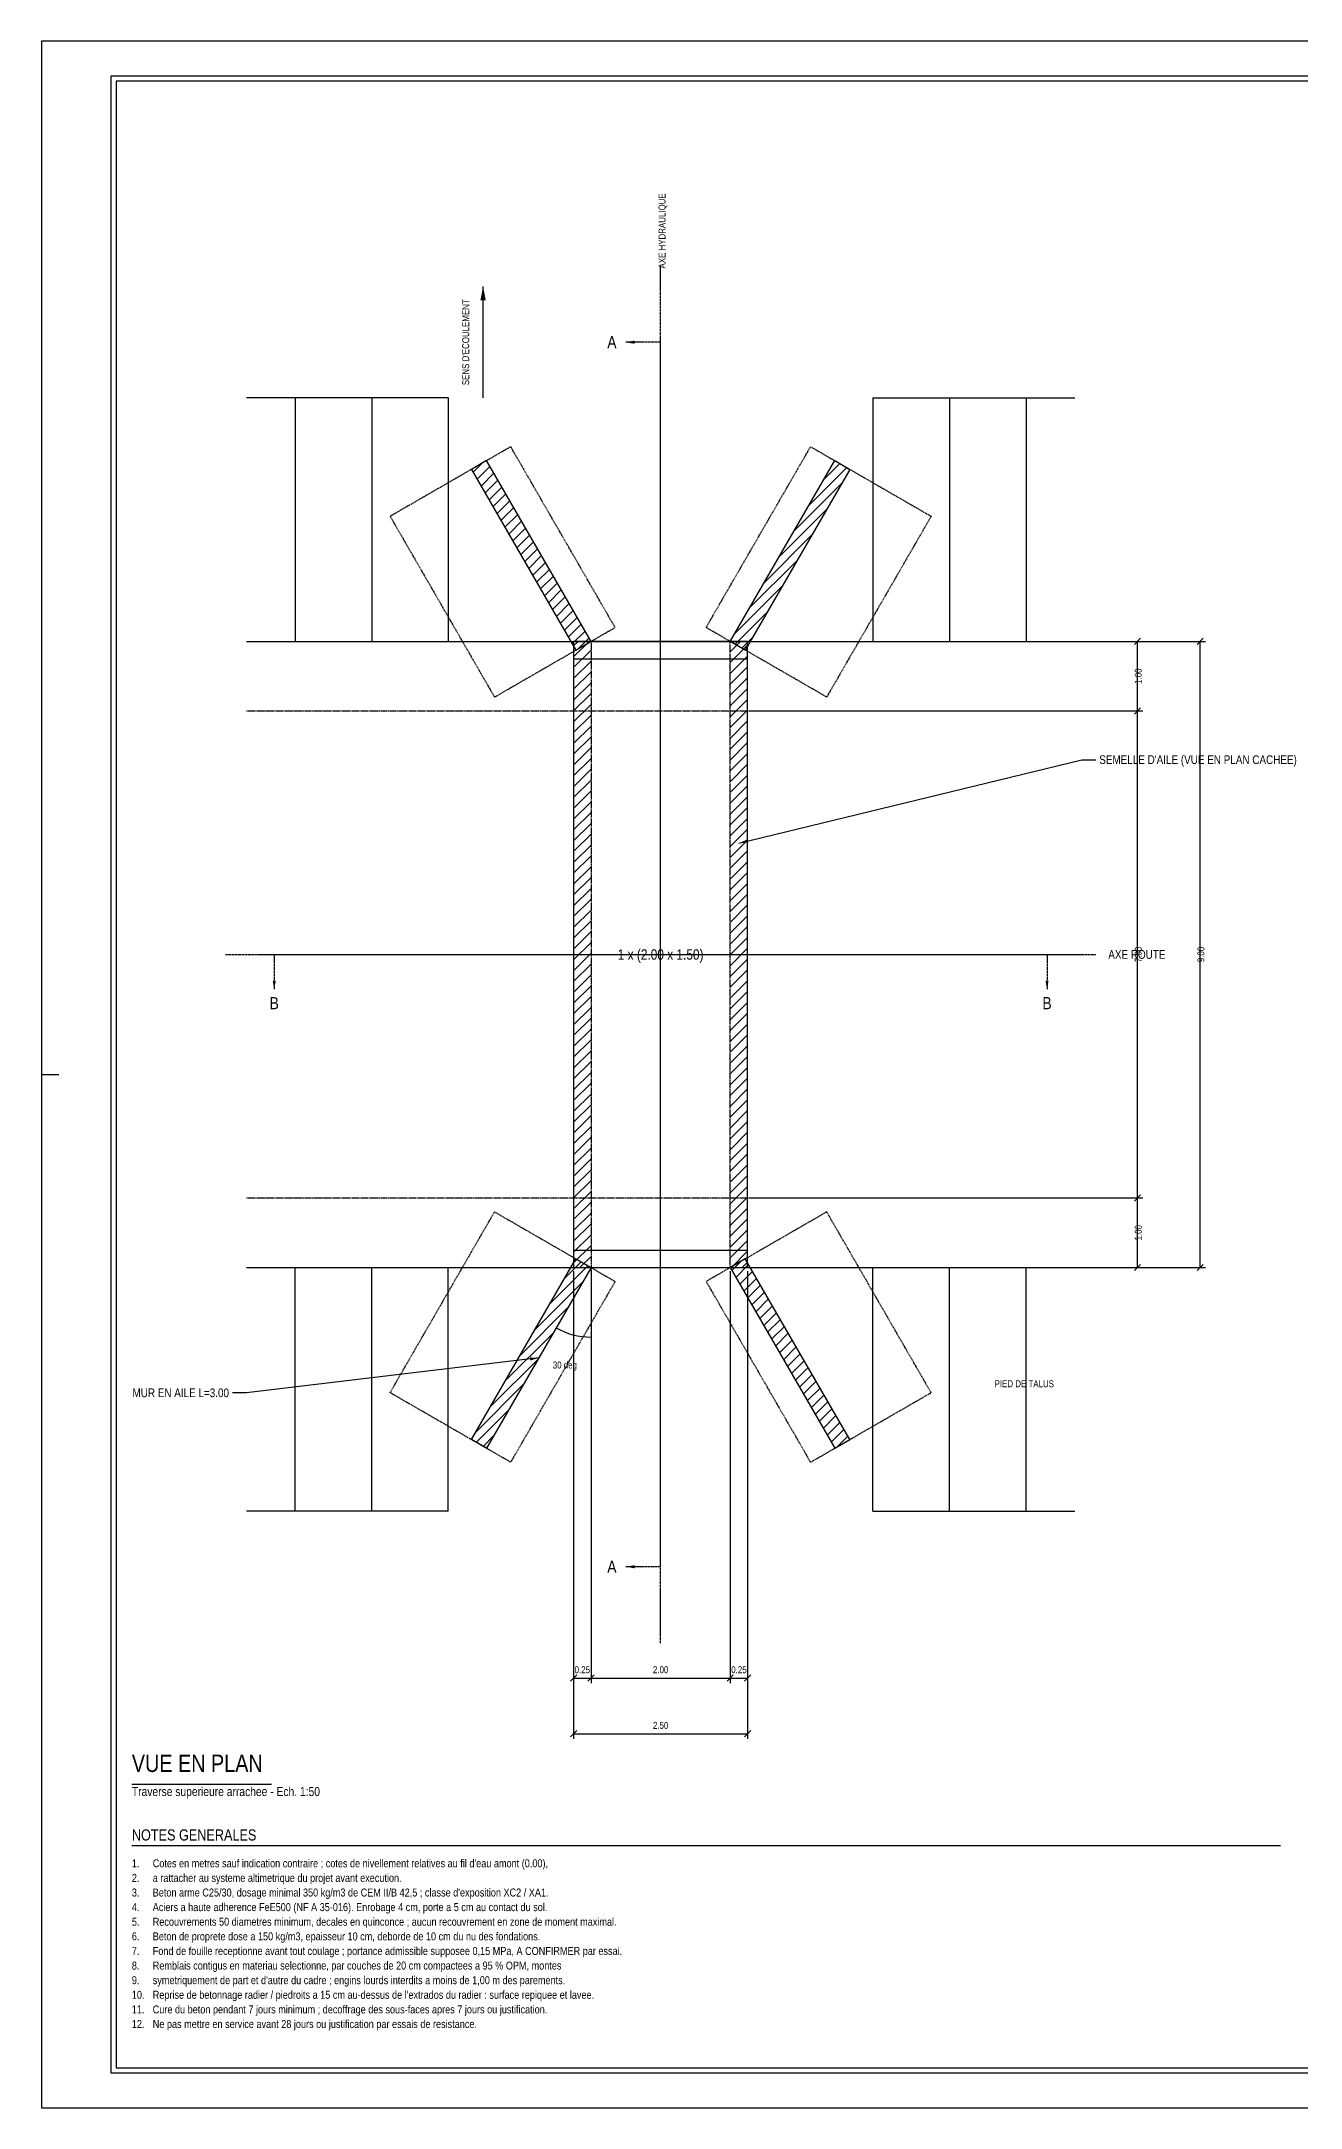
# Model space of a CAD drawing. Extents: x 0 to 841, y 0 to 594.
# Drawn here: x 0 to 362, y 0 to 594 of the extents above; entities that cross this region are included whole.
import ezdxf
from ezdxf.enums import TextEntityAlignment as Align

# ---------------------------------------------------------------- set-up
doc = ezdxf.new("R2010")
doc.units = 0
doc.linetypes.add('AXE', pattern=[0.96, 0.6, -0.12, 0.12, -0.12])
doc.linetypes.add('TIRETS', pattern=[0.37, 0.25, -0.12])
for name, color, linetype in [('00_CARTOUCHE', 7, 'CONTINUOUS'), ('01_AXES', 1, 'AXE'), ('02_BETON', 7, 'CONTINUOUS'), ('03_BETON_CACHE', 8, 'TIRETS'), ('04_HACHURES', 9, 'CONTINUOUS'), ('05_TERRAIN', 3, 'CONTINUOUS'), ('06_REMBLAI', 42, 'CONTINUOUS'), ('07_CHAUSSEE', 8, 'CONTINUOUS'), ('10_COTATION', 4, 'CONTINUOUS'), ('11_TEXTE', 7, 'CONTINUOUS'), ('13_EAU', 5, 'CONTINUOUS')]:
    doc.layers.add(name, color=color, linetype=linetype)
doc.styles.get("Standard").update_dxf_attribs({"font": 'txt', "width": 0.85})

msp = doc.modelspace()

# ---------------------------------------------------------------- linework, layer by layer
at = {"layer": '00_CARTOUCHE'}
msp.add_line((0, 297), (5, 297), dxfattribs=at)
for points in [[(0, 0), (841, 0), (841, 594), (0, 594)], [(20, 10), (831, 10), (831, 584), (20, 584)], [(21.5, 11.5), (829.5, 11.5), (829.5, 582.5), (21.5, 582.5)]]:
    msp.add_lwpolyline(points, close=True, dxfattribs=at)
at = {"layer": '01_AXES'}
for p, q in [((177.9, 133.5), (177.9, 529.5)), ((177.9, 507.5), (167.9, 507.5)), ((177.9, 155.5), (177.9, 507.5)), ((52.9, 331.5), (302.9, 331.5)), ((66.9, 331.5), (288.9, 331.5)), ((66.9, 331.5), (66.9, 321.5)), ((288.9, 331.5), (288.9, 321.5)), ((157.9, 241.5), (157.9, 215.5)), ((177.9, 155.5), (167.9, 155.5))]:
    msp.add_line(p, q, dxfattribs=at)
at = {"layer": '02_BETON'}
for p, q in [((152.9, 416.5), (202.9, 416.5)), ((152.9, 246.5), (202.9, 246.5))]:
    msp.add_line(p, q, dxfattribs=at)
for points in [[(157.9, 421.5), (127.9, 473.461524), (123.569873, 470.961524), (153.569873, 419)], [(197.9, 421.5), (227.9, 473.461524), (232.230127, 470.961524), (202.230127, 419)], [(152.9, 241.5), (202.9, 241.5), (202.9, 421.5), (152.9, 421.5)], [(157.9, 241.5), (127.9, 189.538476), (123.569873, 192.038476), (153.569873, 244)], [(197.9, 241.5), (227.9, 189.538476), (232.230127, 192.038476), (202.230127, 244)]]:
    msp.add_lwpolyline(points, close=True, dxfattribs=at)
at = {"layer": '03_BETON_CACHE'}
for points in [[(164.828203, 425.5), (134.828203, 477.461524), (100.187187, 457.461524), (130.187187, 405.5)], [(190.971797, 425.5), (220.971797, 477.461524), (255.612813, 457.461524), (225.612813, 405.5)], [(157.9, 241.5), (197.9, 241.5), (197.9, 421.5), (157.9, 421.5)], [(164.828203, 237.5), (134.828203, 185.538476), (100.187187, 205.538476), (130.187187, 257.5)], [(190.971797, 237.5), (220.971797, 185.538476), (255.612813, 205.538476), (225.612813, 257.5)]]:
    msp.add_lwpolyline(points, close=True, dxfattribs=at)
at = {"layer": '04_HACHURES'}
for p, q in [((124.061445, 470.110096), (126.747446, 472.796097)), ((125.200249, 468.13763), (128.860503, 471.797884)), ((126.339053, 466.165164), (129.999307, 469.825418)), ((220.445425, 460.549822), (231.35968, 471.464077)), ((224.695499, 467.911165), (229.387214, 472.602881)), ((127.477857, 464.192698), (131.138111, 467.852952)), ((128.61666, 462.220232), (132.276915, 465.880486)), ((129.755464, 460.247766), (133.415718, 463.90802)), ((216.195352, 453.188479), (229.855606, 466.848733)), ((130.894268, 458.2753), (134.554522, 461.935554)), ((132.033072, 456.302834), (135.693326, 459.963088)), ((133.171876, 454.330368), (136.83213, 457.990622)), ((211.945278, 445.827135), (225.605532, 459.487389)), ((134.310679, 452.357902), (137.970934, 456.018156)), ((135.449483, 450.385436), (139.109737, 454.04569)), ((136.588287, 448.41297), (140.248541, 452.073224)), ((207.695204, 438.465792), (221.355458, 452.126046)), ((137.727091, 446.440504), (141.387345, 450.100758)), ((138.865895, 444.468037), (142.526149, 448.128292)), ((140.004698, 442.495571), (143.664953, 446.155825)), ((141.143502, 440.523105), (144.803756, 444.183359)), ((142.282306, 438.550639), (145.94256, 442.210893)), ((143.42111, 436.578173), (147.081364, 440.238427)), ((203.445131, 431.104448), (217.105385, 444.764702)), ((144.559914, 434.605707), (148.220168, 438.265961)), ((145.698717, 432.633241), (149.358972, 436.293495)), ((146.837521, 430.660775), (150.497775, 434.321029)), ((199.195057, 423.743105), (212.855311, 437.403359)), ((147.976325, 428.688309), (151.636579, 432.348563)), ((149.115129, 426.715843), (152.775383, 430.376097)), ((150.253933, 424.743377), (153.914187, 428.403631)), ((199.271428, 420.708206), (208.605237, 430.042015)), ((151.392736, 422.770911), (155.052991, 426.431165)), ((152.53154, 420.798445), (156.191794, 424.458699)), ((154.219328, 419.374963), (157.330598, 422.486233)), ((201.243894, 419.569402), (204.355164, 422.680672)), ((152.9, 417.067063), (157.332937, 421.5)), ((152.9, 420.178333), (154.221667, 421.5)), ((152.9, 413.955793), (157.9, 418.955793)), ((152.9, 410.844524), (157.9, 415.844524)), ((197.9, 418.509285), (200.890715, 421.5)), ((197.9, 415.398016), (202.9, 420.398016)), ((197.9, 412.286746), (202.9, 417.286746)), ((152.9, 407.733254), (157.9, 412.733254)), ((197.9, 409.175476), (202.9, 414.175476)), ((197.9, 406.064206), (202.9, 411.064206)), ((152.9, 404.621984), (157.9, 409.621984)), ((152.9, 401.510714), (157.9, 406.510714)), ((197.9, 402.952936), (202.9, 407.952936)), ((197.9, 399.841666), (202.9, 404.841666)), ((152.9, 398.399444), (157.9, 403.399444)), ((152.9, 395.288174), (157.9, 400.288174)), ((197.9, 396.730397), (202.9, 401.730397)), ((197.9, 393.619127), (202.9, 398.619127)), ((152.9, 392.176905), (157.9, 397.176905)), ((152.9, 389.065635), (157.9, 394.065635)), ((197.9, 390.507857), (202.9, 395.507857)), ((197.9, 387.396587), (202.9, 392.396587)), ((152.9, 385.954365), (157.9, 390.954365)), ((152.9, 382.843095), (157.9, 387.843095)), ((197.9, 384.285317), (202.9, 389.285317)), ((197.9, 381.174047), (202.9, 386.174047)), ((152.9, 379.731825), (157.9, 384.731825)), ((152.9, 376.620555), (157.9, 381.620555)), ((197.9, 378.062778), (202.9, 383.062778)), ((152.9, 373.509285), (157.9, 378.509285)), ((152.9, 370.398016), (157.9, 375.398016)), ((197.9, 374.951508), (202.9, 379.951508)), ((197.9, 371.840238), (202.9, 376.840238)), ((152.9, 367.286746), (157.9, 372.286746)), ((152.9, 364.175476), (157.9, 369.175476)), ((197.9, 368.728968), (202.9, 373.728968)), ((197.9, 365.617698), (202.9, 370.617698)), ((152.9, 361.064206), (157.9, 366.064206)), ((152.9, 357.952936), (157.9, 362.952936)), ((197.9, 362.506428), (202.9, 367.506428)), ((197.9, 359.395159), (202.9, 364.395159)), ((152.9, 354.841666), (157.9, 359.841666)), ((152.9, 351.730397), (157.9, 356.730397)), ((197.9, 356.283889), (202.9, 361.283889)), ((197.9, 353.172619), (202.9, 358.172619)), ((152.9, 348.619127), (157.9, 353.619127)), ((152.9, 345.507857), (157.9, 350.507857)), ((197.9, 350.061349), (202.9, 355.061349)), ((197.9, 346.950079), (202.9, 351.950079)), ((152.9, 342.396587), (157.9, 347.396587)), ((197.9, 343.838809), (202.9, 348.838809)), ((197.9, 340.72754), (202.9, 345.72754)), ((152.9, 339.285317), (157.9, 344.285317)), ((152.9, 336.174047), (157.9, 341.174047)), ((197.9, 337.61627), (202.9, 342.61627)), ((197.9, 334.505), (202.9, 339.505)), ((152.9, 333.062778), (157.9, 338.062778)), ((152.9, 329.951508), (157.9, 334.951508)), ((197.9, 331.39373), (202.9, 336.39373)), ((197.9, 328.28246), (202.9, 333.28246)), ((152.9, 326.840238), (157.9, 331.840238)), ((152.9, 323.728968), (157.9, 328.728968)), ((197.9, 325.17119), (202.9, 330.17119)), ((197.9, 322.059921), (202.9, 327.059921)), ((152.9, 320.617698), (157.9, 325.617698)), ((152.9, 317.506428), (157.9, 322.506428)), ((197.9, 318.948651), (202.9, 323.948651)), ((197.9, 315.837381), (202.9, 320.837381)), ((152.9, 314.395159), (157.9, 319.395159)), ((152.9, 311.283889), (157.9, 316.283889)), ((197.9, 312.726111), (202.9, 317.726111)), ((152.9, 308.172619), (157.9, 313.172619)), ((152.9, 305.061349), (157.9, 310.061349)), ((197.9, 309.614841), (202.9, 314.614841)), ((197.9, 306.503571), (202.9, 311.503571)), ((152.9, 301.950079), (157.9, 306.950079)), ((152.9, 298.838809), (157.9, 303.838809)), ((197.9, 303.392302), (202.9, 308.392302)), ((197.9, 300.281032), (202.9, 305.281032)), ((152.9, 295.72754), (157.9, 300.72754)), ((152.9, 292.61627), (157.9, 297.61627)), ((197.9, 297.169762), (202.9, 302.169762)), ((197.9, 294.058492), (202.9, 299.058492)), ((152.9, 289.505), (157.9, 294.505)), ((152.9, 286.39373), (157.9, 291.39373)), ((197.9, 290.947222), (202.9, 295.947222)), ((197.9, 287.835952), (202.9, 292.835952)), ((152.9, 283.28246), (157.9, 288.28246)), ((152.9, 280.17119), (157.9, 285.17119)), ((197.9, 284.724682), (202.9, 289.724682)), ((197.9, 281.613413), (202.9, 286.613413)), ((152.9, 277.059921), (157.9, 282.059921)), ((197.9, 278.502143), (202.9, 283.502143)), ((197.9, 275.390873), (202.9, 280.390873)), ((152.9, 273.948651), (157.9, 278.948651)), ((152.9, 270.837381), (157.9, 275.837381)), ((197.9, 272.279603), (202.9, 277.279603)), ((197.9, 269.168333), (202.9, 274.168333)), ((152.9, 267.726111), (157.9, 272.726111)), ((152.9, 264.614841), (157.9, 269.614841)), ((197.9, 266.057063), (202.9, 271.057063)), ((197.9, 262.945794), (202.9, 267.945794)), ((152.9, 261.503571), (157.9, 266.503571)), ((152.9, 258.392302), (157.9, 263.392302)), ((197.9, 259.834524), (202.9, 264.834524)), ((197.9, 256.723254), (202.9, 261.723254)), ((152.9, 255.281032), (157.9, 260.281032)), ((152.9, 252.169762), (157.9, 257.169762)), ((197.9, 253.611984), (202.9, 258.611984)), ((197.9, 250.500714), (202.9, 255.500714)), ((152.9, 249.058492), (157.9, 254.058492)), ((152.9, 245.947222), (157.9, 250.947222)), ((197.9, 247.389444), (202.9, 252.389444)), ((152.9, 242.835952), (157.9, 247.835952)), ((154.675318, 241.5), (157.9, 244.724682)), ((197.9, 244.278175), (202.9, 249.278175)), ((198.233095, 241.5), (202.9, 246.166905)), ((146.115298, 231.088298), (157.029553, 242.002553)), ((150.365372, 238.449641), (155.057087, 243.141357)), ((157.786587, 241.5), (157.9, 241.613413)), ((198.391572, 240.648572), (201.077573, 243.334573)), ((199.530376, 238.676106), (203.19063, 242.33636)), ((200.66918, 236.70364), (204.329434, 240.363894)), ((201.344365, 241.5), (202.9, 243.055635)), ((201.807984, 234.731174), (205.468238, 238.391428)), ((141.865225, 223.726954), (155.525479, 237.387208)), ((202.946788, 232.758708), (206.607042, 236.418962)), ((204.085591, 230.786242), (207.745845, 234.446496)), ((205.224395, 228.813776), (208.884649, 232.47403)), ((137.615151, 216.365611), (151.275405, 230.025865)), ((206.363199, 226.841309), (210.023453, 230.501564)), ((207.502003, 224.868843), (211.162257, 228.529097)), ((208.640807, 222.896377), (212.301061, 226.556631)), ((133.365077, 209.004267), (147.025331, 222.664521)), ((209.77961, 220.923911), (213.439864, 224.584165)), ((210.918414, 218.951445), (214.578668, 222.611699)), ((212.057218, 216.978979), (215.717472, 220.639233)), ((129.115004, 201.642924), (142.775258, 215.303178)), ((213.196022, 215.006513), (216.856276, 218.666767)), ((214.334826, 213.034047), (217.99508, 216.694301)), ((215.473629, 211.061581), (219.133883, 214.721835)), ((124.86493, 194.28158), (138.525184, 207.941834)), ((216.612433, 209.089115), (220.272687, 212.749369)), ((217.751237, 207.116649), (221.411491, 210.776903)), ((218.890041, 205.144183), (222.550295, 208.804437)), ((220.028844, 203.171717), (223.689099, 206.831971)), ((221.167648, 201.199251), (224.827902, 204.859505)), ((222.306452, 199.226785), (225.966706, 202.887039)), ((124.941301, 191.246681), (134.27511, 200.580491)), ((223.445256, 197.254319), (227.10551, 200.914573)), ((224.58406, 195.281853), (228.244314, 198.942107)), ((225.722863, 193.309387), (229.383118, 196.969641)), ((126.913767, 190.107878), (130.025037, 193.219148)), ((226.861667, 191.336921), (230.521921, 194.997175)), ((228.549455, 189.913439), (231.660725, 193.024709))]:
    msp.add_line(p, q, dxfattribs=at)
at = {"layer": '05_TERRAIN'}
for p, q in [((116.9, 491.5), (58.9, 491.5)), ((238.9, 491.5), (296.9, 491.5)), ((116.9, 171.5), (58.9, 171.5)), ((238.9, 171.5), (296.9, 171.5))]:
    msp.add_line(p, q, dxfattribs=at)
at = {"layer": '06_REMBLAI'}
for p, q in [((72.9, 491.5), (72.9, 421.5)), ((94.9, 491.5), (94.9, 421.5)), ((116.9, 491.5), (116.9, 421.5)), ((238.9, 491.5), (238.9, 421.5)), ((260.9, 491.5), (260.9, 421.5)), ((282.9, 491.5), (282.9, 421.5)), ((72.9, 171.5), (72.9, 241.5)), ((94.9, 171.5), (94.9, 241.5)), ((116.9, 171.5), (116.9, 241.5)), ((238.9, 171.5), (238.9, 241.5)), ((260.9, 171.5), (260.9, 241.5)), ((282.9, 171.5), (282.9, 241.5))]:
    msp.add_line(p, q, dxfattribs=at)
at = {"layer": '07_CHAUSSEE'}
for p, q in [((58.9, 421.5), (296.9, 421.5)), ((58.9, 241.5), (296.9, 241.5))]:
    msp.add_line(p, q, dxfattribs=at)
at = {"layer": '07_CHAUSSEE', "linetype": 'TIRETS'}
for p, q in [((58.9, 401.5), (296.9, 401.5)), ((58.9, 261.5), (296.9, 261.5))]:
    msp.add_line(p, q, dxfattribs=at)
at = {"layer": '10_COTATION'}
for p, q in [((314.016117, 420.616117), (315.783883, 422.383883)), ((332.016117, 420.616117), (333.783883, 422.383883)), ((203.9, 421.5), (316.4, 421.5)), ((203.9, 421.5), (334.4, 421.5)), ((314.9, 401.5), (314.9, 421.5)), ((332.9, 241.5), (332.9, 421.5)), ((203.9, 401.5), (316.4, 401.5)), ((203.9, 401.5), (316.4, 401.5)), ((314.016117, 400.616117), (315.783883, 402.383883)), ((314.016117, 400.616117), (315.783883, 402.383883)), ((314.9, 261.5), (314.9, 401.5)), ((203.9, 261.5), (316.4, 261.5)), ((203.9, 261.5), (316.4, 261.5)), ((314.016117, 260.616117), (315.783883, 262.383883)), ((314.016117, 260.616117), (315.783883, 262.383883)), ((314.9, 241.5), (314.9, 261.5)), ((152.9, 240.5), (152.9, 122)), ((152.9, 240.5), (152.9, 106)), ((157.9, 240.5), (157.9, 122)), ((157.9, 240.5), (157.9, 122)), ((197.9, 240.5), (197.9, 122)), ((197.9, 240.5), (197.9, 122)), ((202.9, 240.5), (202.9, 122)), ((202.9, 240.5), (202.9, 106)), ((203.9, 241.5), (316.4, 241.5)), ((203.9, 241.5), (334.4, 241.5)), ((314.016117, 240.616117), (315.783883, 242.383883)), ((332.016117, 240.616117), (333.783883, 242.383883)), ((152.016117, 122.616117), (153.783883, 124.383883)), ((152.9, 123.5), (157.9, 123.5)), ((157.016117, 122.616117), (158.783883, 124.383883)), ((157.016117, 122.616117), (158.783883, 124.383883)), ((157.9, 123.5), (197.9, 123.5)), ((197.016117, 122.616117), (198.783883, 124.383883)), ((197.016117, 122.616117), (198.783883, 124.383883)), ((197.9, 123.5), (202.9, 123.5)), ((202.016117, 122.616117), (203.783883, 124.383883)), ((152.016117, 106.616117), (153.783883, 108.383883)), ((152.9, 107.5), (202.9, 107.5)), ((202.016117, 106.616117), (203.783883, 108.383883))]:
    msp.add_line(p, q, dxfattribs=at)
msp.add_arc((157.9, 241.5), 20, 240, 270, dxfattribs=at)
at = {"layer": '11_TEXTE'}
for p, q in [((200.4, 363.5), (298.9, 387.5)), ((298.9, 387.5), (302.9, 387.5)), ((142.9, 215.519238), (58.9, 205.5)), ((58.9, 205.5), (54.9, 205.5)), ((26, 93), (66.1, 93)), ((26, 75.4), (356, 75.4))]:
    msp.add_line(p, q, dxfattribs=at)
for points in [[(126.9, 523.5), (126.1, 519.5), (127.7, 519.5)], [(167.9, 507.5), (170.4, 507.05), (170.4, 507.95)], [(200.4, 363.5), (202.935467, 363.654614), (202.722411, 364.529032)], [(66.9, 321.5), (67.35, 324), (66.45, 324)], [(288.9, 321.5), (289.35, 324), (288.45, 324)], [(142.9, 215.519238), (140.364299, 215.669978), (140.470893, 214.776312)], [(167.9, 155.5), (170.4, 155.05), (170.4, 155.95)]]:
    msp.add_solid(points, dxfattribs=at)
at = {"layer": '13_EAU'}
msp.add_line((126.9, 491.5), (126.9, 523.5), dxfattribs=at)

# ---------------------------------------------------------------- texts
at = {"layer": '01_AXES', "width": 0.85}
msp.add_text('AXE HYDRAULIQUE', height=2, rotation=90, dxfattribs=at).set_placement((179.9, 539.5), align=Align.BOTTOM_CENTER)
msp.add_text('AXE ROUTE', height=2.5, dxfattribs=at).set_placement((306.5, 331.5), align=Align.MIDDLE_LEFT)
at = {"layer": '05_TERRAIN', "width": 0.85}
msp.add_text('PIED DE TALUS', height=2, dxfattribs=at).set_placement((290.9, 206.5), align=Align.BOTTOM_RIGHT)
at = {"layer": '10_COTATION', "width": 0.85}
for s, p in [('1.00', (314.1, 411.5)), ('7.00', (314.1, 331.5)), ('9.00', (332.1, 331.5)), ('1.00', (314.1, 251.5))]:
    msp.add_text(s, height=2, rotation=90, dxfattribs=at).set_placement(p, align=Align.TOP_CENTER)
msp.add_text('30 deg', height=2, dxfattribs=at).set_placement((150.394248, 213.488151), align=Align.MIDDLE_CENTER)
for s, p in [('0.25', (155.4, 124.3)), ('2.00', (177.9, 124.3)), ('0.25', (200.4, 124.3)), ('2.50', (177.9, 108.3))]:
    msp.add_text(s, height=2, dxfattribs=at).set_placement(p, align=Align.BOTTOM_CENTER)
at = {"layer": '11_TEXTE', "width": 0.85}
for s, height, p in [('A', 3.5, (163.9, 507.5)), ('1 x (2.00 x 1.50)', 3, (177.9, 331.5)), ('B', 3.5, (66.9, 317.5)), ('B', 3.5, (288.9, 317.5)), ('A', 3.5, (163.9, 155.5))]:
    msp.add_text(s, height=height, dxfattribs=at).set_placement(p, align=Align.MIDDLE_CENTER)
msp.add_text("SEMELLE D'AILE (VUE EN PLAN CACHEE)", height=2.5, dxfattribs=at).set_placement((303.9, 387.5), align=Align.MIDDLE_LEFT)
msp.add_text('MUR EN AILE L=3.00', height=2.5, dxfattribs=at).set_placement((53.9, 205.5), align=Align.MIDDLE_RIGHT)
for s, height, p in [('VUE EN PLAN', 5, (26, 95)), ('Traverse superieure arrachee - Ech. 1:50', 2.6, (26, 88.8))]:
    msp.add_text(s, height=height, dxfattribs=at).set_placement(p, align=Align.BOTTOM_LEFT)
for s, height, p in [('NOTES GENERALES', 3.2, (26, 80)), ('1.', 2.3, (26, 71.4)), ("Cotes en metres sauf indication contraire ; cotes de nivellement relatives au fil d'eau amont (0.00),", 2.3, (32, 71.4)), ('2.', 2.3, (26, 67.2)), ('a rattacher au systeme altimetrique du projet avant execution.', 2.3, (32, 67.2)), ('3.', 2.3, (26, 63)), ("Beton arme C25/30, dosage minimal 350 kg/m3 de CEM II/B 42,5 ; classe d'exposition XC2 / XA1.", 2.3, (32, 63)), ('4.', 2.3, (26, 58.8)), ('5.', 2.3, (26, 54.6)), ('Aciers a haute adherence FeE500 (NF A 35-016). Enrobage 4 cm, porte a 5 cm au contact du sol.', 2.3, (32, 58.8)), ('Recouvrements 50 diametres minimum, decales en quinconce ; aucun recouvrement en zone de moment maximal.', 2.3, (32, 54.6)), ('6.', 2.3, (26, 50.4)), ('Beton de proprete dose a 150 kg/m3, epaisseur 10 cm, deborde de 10 cm du nu des fondations.', 2.3, (32, 50.4)), ('8.', 2.3, (26, 42)), ('7.', 2.3, (26, 46.2)), ('Fond de fouille receptionne avant tout coulage ; portance admissible supposee 0,15 MPa, A CONFIRMER par essai.', 2.3, (32, 46.2)), ('Remblais contigus en materiau selectionne, par couches de 20 cm compactees a 95 % OPM, montes', 2.3, (32, 42)), ('9.', 2.3, (26, 37.8)), ("symetriquement de part et d'autre du cadre ; engins lourds interdits a moins de 1,00 m des parements.", 2.3, (32, 37.8)), ('10.', 2.3, (26, 33.6)), ("Reprise de betonnage radier / piedroits a 15 cm au-dessus de l'extrados du radier : surface repiquee et lavee.", 2.3, (32, 33.6)), ('11.', 2.3, (26, 29.4)), ('12.', 2.3, (26, 25.2)), ('Cure du beton pendant 7 jours minimum ; decoffrage des sous-faces apres 7 jours ou justification.', 2.3, (32, 29.4)), ('Ne pas mettre en service avant 28 jours ou justification par essais de resistance.', 2.3, (32, 25.2))]:
    msp.add_text(s, height=height, dxfattribs=at).set_placement(p, align=Align.TOP_LEFT)
at = {"layer": '13_EAU', "width": 0.85}
msp.add_text("SENS D'ECOULEMENT", height=2, rotation=90, dxfattribs=at).set_placement((120.9, 507.5), align=Align.TOP_CENTER)

doc.saveas('drawing.dxf')
